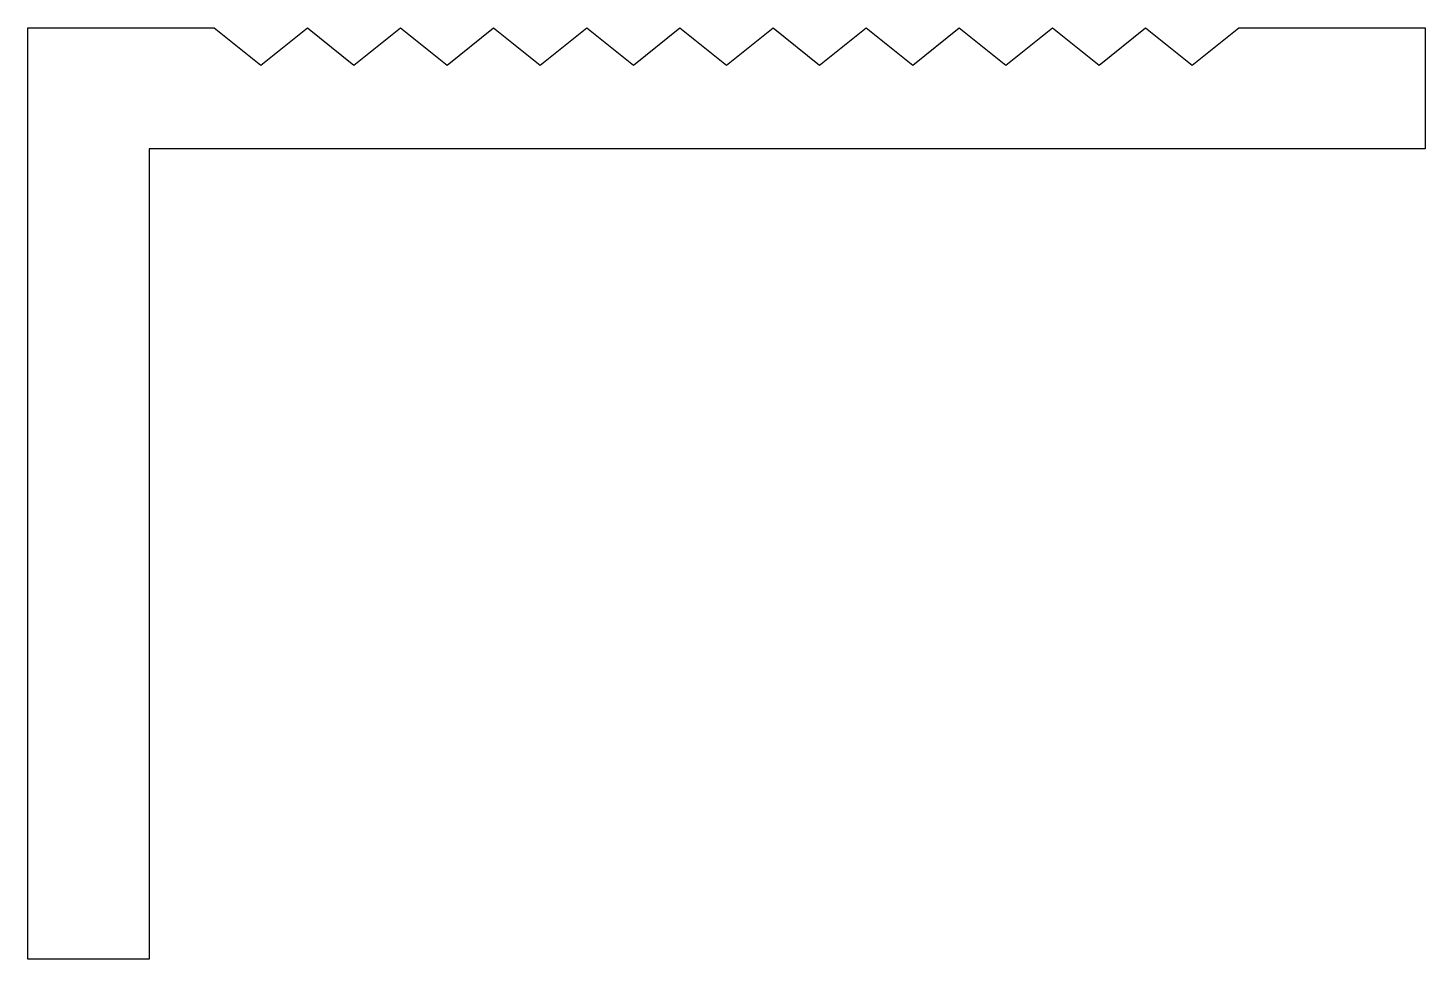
# Model space of a CAD drawing. Extents: x -637.2 to -622.2, y 82.5 to 92.5.
import ezdxf

# ---------------------------------------------------------------- set-up
doc = ezdxf.new("R2010")
doc.units = 0
doc.layers.add('ANA', color=220, linetype='CONTINUOUS')

msp = doc.modelspace()

# ---------------------------------------------------------------- linework, layer by layer
at = {"layer": 'ANA', "color": 0}
msp.add_lwpolyline([(-632.225, 92.457), (-631.725, 92.057), (-631.225, 92.457), (-630.725, 92.057), (-630.225, 92.457), (-629.725, 92.057), (-629.225, 92.457), (-628.725, 92.057), (-628.225, 92.457), (-627.725, 92.057), (-627.225, 92.457), (-626.725, 92.057), (-626.225, 92.457), (-625.725, 92.057), (-625.225, 92.457), (-624.725, 92.057), (-624.225, 92.457), (-622.225, 92.457), (-622.225, 91.157), (-635.925, 91.157), (-635.925, 82.457), (-637.225, 82.457), (-637.225, 92.457), (-635.225, 92.457), (-634.725, 92.057), (-634.225, 92.457), (-633.725, 92.057), (-633.225, 92.457), (-632.725, 92.057)], close=True, dxfattribs=at)

doc.saveas('drawing.dxf')
